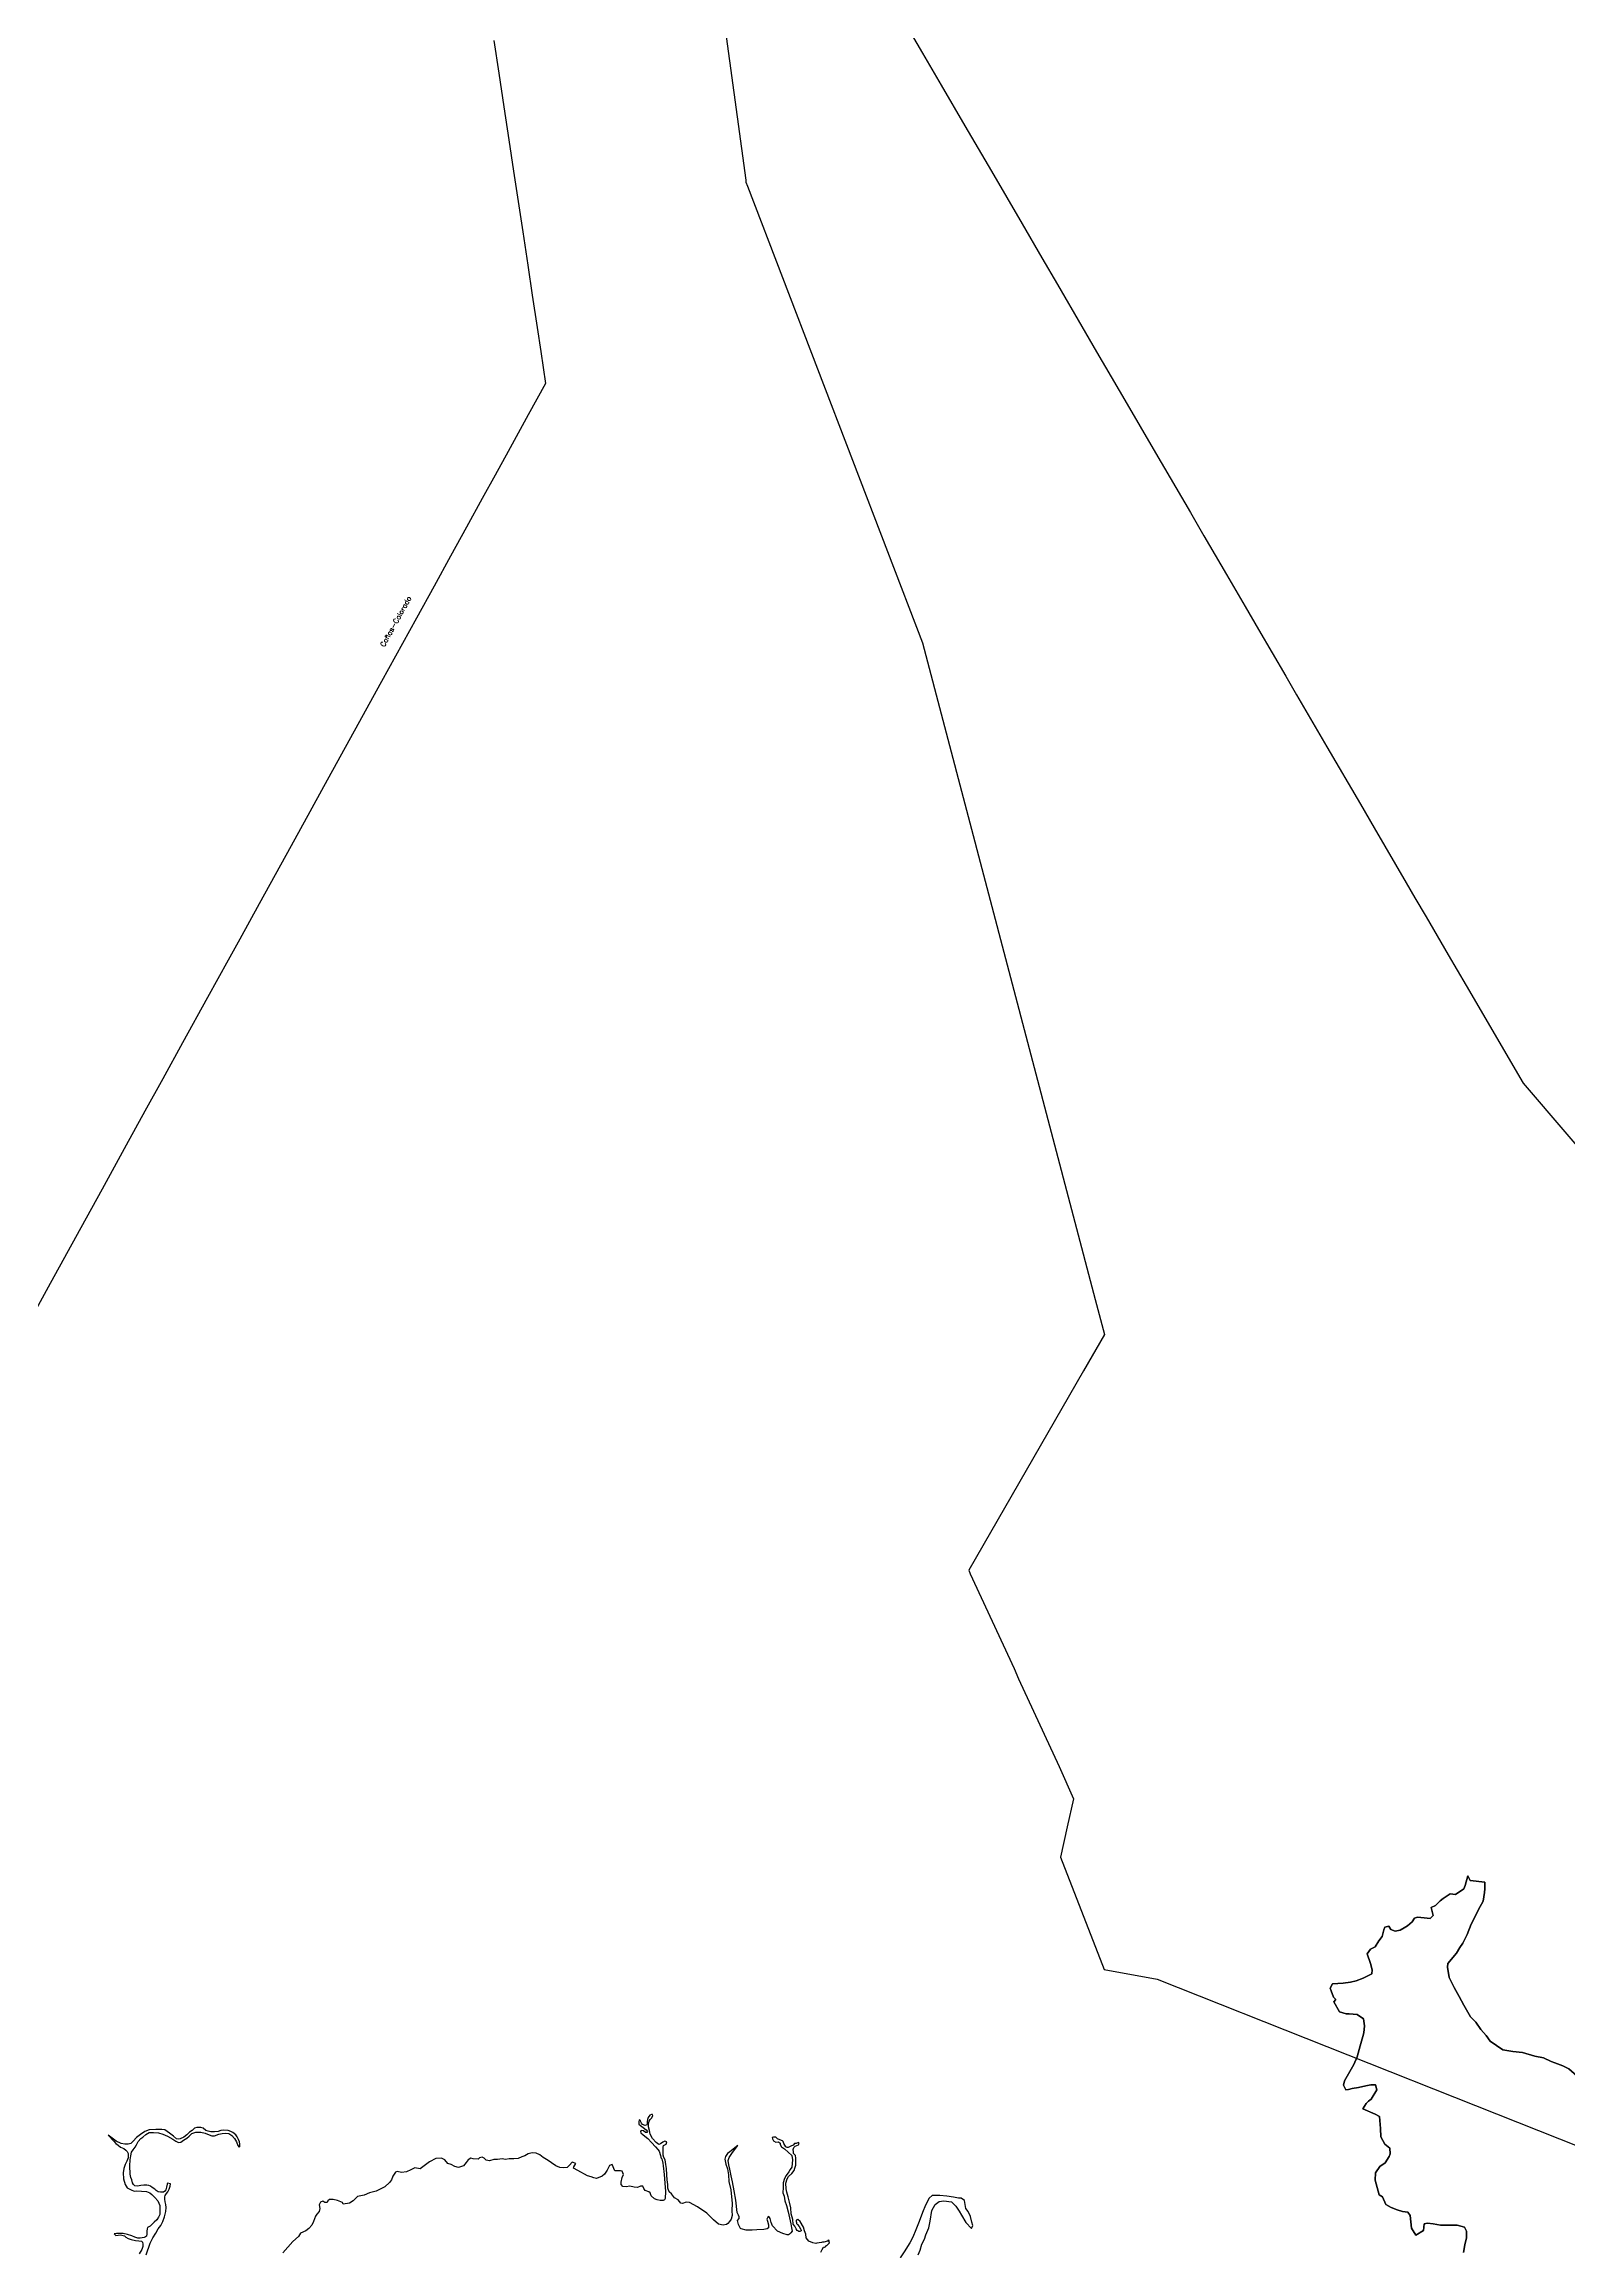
# Model space of a CAD drawing. Extents: x 283583 to 658922, y 889284 to 1241133.
# Drawn here: x 373470 to 388412, y 1124483 to 1146120 of the extents above; entities that cross this region are included whole.
import ezdxf
from ezdxf.enums import TextEntityAlignment as Align

# ---------------------------------------------------------------- set-up
doc = ezdxf.new("R2010")
doc.units = 0
doc.header["$MEASUREMENT"] = 0
for name, color, linetype in [('138 kV', 174, 'Continuous'), ('230 kV', 14, 'Continuous'), ('Circuito', 40, 'Continuous'), ('GUANACASTE', 7, 'Continuous'), ('PUNTARENAS', 7, 'Continuous')]:
    doc.layers.add(name, color=color, linetype=linetype)
doc.styles.add('COMPLEX', font='COMPLEX', dxfattribs={"height": 0.2})

msp = doc.modelspace()

# ---------------------------------------------------------------- linework, layer by layer
at = {"layer": '138 kV'}
msp.add_lwpolyline([(377878, 1146155), (377926, 1145836), (377976, 1145506), (378025, 1145182), (378071, 1144874), (378160, 1144280), (378209, 1143954), (378254, 1143660), (378301, 1143345), (378337, 1143109), (378384, 1142795), (378214, 1142487), (378017, 1142129), (377889, 1141896), (377763, 1141667), (377609, 1141387), (377452, 1141102), (377291, 1140809), (377118, 1140495), (376777, 1139875), (376509, 1139387), (376209, 1138843), (376074, 1138596), (375890, 1138263), (375578, 1137695), (375387, 1137348), (375274, 1137144), (375072, 1136776), (374827, 1136331), (374633, 1135978), (374458, 1135661), (374275, 1135329), (374039, 1134899), (373831, 1134520), (373530, 1133975), (373276, 1133513)], dxfattribs=at)
at = {"layer": '230 kV', "color": 16}
msp.add_lwpolyline([(379940, 1147752), (380347, 1144786), (380348, 1144767), (380363, 1144730), (382077, 1140252), (383770, 1133817), (383860, 1133474), (383654, 1133117), (382531, 1131165), (382546, 1131128), (382975, 1130200), (383020, 1130100), (383417, 1129239), (383557, 1128922), (383494, 1128647), (383431, 1128350), (383858, 1127249), (384376, 1127154), (389366, 1125175)], dxfattribs=at)
at = {"layer": '230 kV'}
msp.add_lwpolyline([(381857, 1146411), (382077, 1146032), (382261, 1145717), (382493, 1145320), (382753, 1144874), (383053, 1144359), (383248, 1144025), (383400, 1143764), (383640, 1143352), (383784, 1143105), (383926, 1142861), (384083, 1142591), (384210, 1142374), (384361, 1142116), (384703, 1141529), (384835, 1141303), (385057, 1140922), (385240, 1140608), (385371, 1140384), (385637, 1139927), (385744, 1139743), (385950, 1139389), (386041, 1139234), (386369, 1138671), (386505, 1138439), (386819, 1137900), (386904, 1137754), (387013, 1137567), (387230, 1137195), (387405, 1136894), (387963, 1135938), (388393, 1135437), (388829, 1134929)], dxfattribs=at)
at = {"layer": 'GUANACASTE', "color": 241, "ltscale": 0.8}
for points in [[(388566, 1126144), (388411, 1126277), (388354, 1126306), (388276, 1126336), (388240, 1126347), (388165, 1126383), (388079, 1126401), (387958, 1126435), (387863, 1126446), (387765, 1126463), (387642, 1126548), (387601, 1126604), (387549, 1126663), (387501, 1126733), (387449, 1126787), (387384, 1126900), (387336, 1126987), (387288, 1127075), (387238, 1127171), (387223, 1127273), (387227, 1127308), (387310, 1127410), (387342, 1127464), (387373, 1127509), (387416, 1127594), (387455, 1127695), (387496, 1127777), (387528, 1127837), (387571, 1127921), (387585, 1128005), (387588, 1128040), (387589, 1128106), (387444, 1128122), (387421, 1128168), (387395, 1128074), (387383, 1128040), (387300, 1127986), (387248, 1127993), (387180, 1127946), (387152, 1127923), (387106, 1127877), (387063, 1127857), (387082, 1127779), (387053, 1127750), (386995, 1127756), (386928, 1127762), (386899, 1127752), (386877, 1127718), (386832, 1127677), (386797, 1127658), (386759, 1127634), (386709, 1127625), (386666, 1127641), (386649, 1127676), (386609, 1127664), (386598, 1127638), (386581, 1127574), (386551, 1127531), (386513, 1127472), (386467, 1127448), (386434, 1127402), (386468, 1127308), (386483, 1127248), (386481, 1127209), (386395, 1127164), (386326, 1127138), (386273, 1127127), (386201, 1127116), (386096, 1127110), (386072, 1127068), (386083, 1127041), (386105, 1126978), (386127, 1126955), (386110, 1126933), (386165, 1126834), (386228, 1126814), (386260, 1126815), (386336, 1126809), (386400, 1126767), (386408, 1126697), (386404, 1126629), (386392, 1126592), (386366, 1126503), (386336, 1126395), (386306, 1126319), (386214, 1126159), (386204, 1126115), (386225, 1126072), (386251, 1126073), (386290, 1126083), (386350, 1126095), (386421, 1126111), (386471, 1126121), (386518, 1126118), (386529, 1126071), (386474, 1125980), (386449, 1125960), (386426, 1125937), (386394, 1125883), (386514, 1125833), (386556, 1125809), (386567, 1125690), (386570, 1125609), (386607, 1125539), (386656, 1125499), (386661, 1125442), (386650, 1125417), (386611, 1125356), (386560, 1125319), (386517, 1125257), (386515, 1125186), (386553, 1125040), (386586, 1125022), (386618, 1124946), (386669, 1124916), (386729, 1124893), (386783, 1124878), (386833, 1124871), (386857, 1124838), (386869, 1124715), (386913, 1124646), (386989, 1124691), (386994, 1124758), (387028, 1124764), (387082, 1124756), (387153, 1124744), (387244, 1124744), (387317, 1124743), (387388, 1124723), (387410, 1124686), (387409, 1124621), (387393, 1124553), (387381, 1124477)], [(381083, 1124481), (381094, 1124505), (381109, 1124528), (381117, 1124528), (381130, 1124534), (381134, 1124545), (381142, 1124549), (381165, 1124571), (381164, 1124580), (381164, 1124593), (381154, 1124596), (381146, 1124588), (381111, 1124578), (381099, 1124578), (381087, 1124574), (381043, 1124568), (381034, 1124565), (381003, 1124572), (380965, 1124587), (380937, 1124621), (380933, 1124657), (380922, 1124689), (380910, 1124725), (380880, 1124780), (380857, 1124799), (380848, 1124795), (380840, 1124793), (380840, 1124778), (380842, 1124774), (380842, 1124761), (380853, 1124750), (380870, 1124731), (380882, 1124708), (380889, 1124695), (380889, 1124689), (380876, 1124683), (380867, 1124683), (380857, 1124689), (380850, 1124693), (380840, 1124708), (380827, 1124736), (380810, 1124755), (380806, 1124801), (380791, 1124854), (380787, 1124915), (380775, 1124968), (380760, 1125021), (380747, 1125068), (380741, 1125100), (380739, 1125155), (380751, 1125197), (380766, 1125222), (380796, 1125252), (380821, 1125280), (380828, 1125303), (380836, 1125332), (380836, 1125400), (380832, 1125426), (380815, 1125445), (380813, 1125464), (380809, 1125485), (380817, 1125506), (380830, 1125517), (380864, 1125531), (380870, 1125546), (380862, 1125553), (380839, 1125544), (380822, 1125544), (380811, 1125529), (380788, 1125517), (380762, 1125506), (380750, 1125506), (380739, 1125512), (380720, 1125544), (380712, 1125565), (380705, 1125570), (380680, 1125580), (380657, 1125591), (380640, 1125606), (380618, 1125608), (380604, 1125602), (380608, 1125589), (380616, 1125570), (380640, 1125559), (380667, 1125561), (380682, 1125549), (380684, 1125534), (380695, 1125513), (380726, 1125493), (380760, 1125460), (380796, 1125426), (380805, 1125383), (380800, 1125347), (380796, 1125313), (380781, 1125290), (380768, 1125267), (380741, 1125231), (380724, 1125201), (380713, 1125159), (380713, 1125115), (380709, 1125062), (380722, 1125030), (380728, 1124983), (380745, 1124937), (380762, 1124875), (380776, 1124816), (380789, 1124757), (380795, 1124719), (380800, 1124685), (380789, 1124668), (380776, 1124655), (380766, 1124649), (380753, 1124649), (380709, 1124662), (380656, 1124687), (380607, 1124738), (380594, 1124770), (380586, 1124808), (380573, 1124829), (380561, 1124823), (380552, 1124804), (380558, 1124782), (380569, 1124748), (380567, 1124719), (380556, 1124708), (380524, 1124702), (380453, 1124700), (380408, 1124696), (380349, 1124696), (380302, 1124707), (380294, 1124710), (380273, 1124751), (380264, 1124791), (380281, 1124808), (380281, 1124827), (380275, 1124842), (380262, 1124869), (380250, 1124990), (380233, 1125081), (380216, 1125168), (380203, 1125227), (380191, 1125293), (380180, 1125337), (380174, 1125378), (380182, 1125407), (380216, 1125458), (380269, 1125526), (380189, 1125462), (380167, 1125445), (380146, 1125416), (380142, 1125390), (380150, 1125342), (380167, 1125297), (380176, 1125238), (380180, 1125172), (380199, 1125092), (380207, 1125022), (380211, 1124960), (380209, 1124886), (380213, 1124840), (380203, 1124802), (380186, 1124781), (380169, 1124762), (380156, 1124751), (380154, 1124751), (380124, 1124743), (380080, 1124753), (380031, 1124796), (379964, 1124861), (379873, 1124925), (379794, 1124967), (379763, 1124969), (379727, 1124957), (379708, 1124961), (379684, 1124993), (379649, 1125012), (379638, 1125025), (379617, 1125051), (379596, 1125072), (379583, 1125106), (379581, 1125142), (379577, 1125188), (379573, 1125239), (379569, 1125301), (379562, 1125339), (379556, 1125383), (379544, 1125406), (379537, 1125429), (379536, 1125450), (379536, 1125480), (379535, 1125510), (379540, 1125526), (379567, 1125538), (379573, 1125561), (379554, 1125567), (379533, 1125559), (379510, 1125542), (379495, 1125534), (379469, 1125555), (379431, 1125595), (379410, 1125635), (379402, 1125673), (379393, 1125707), (379393, 1125735), (379398, 1125762), (379408, 1125779), (379423, 1125794), (379436, 1125815), (379432, 1125830), (379421, 1125830), (379406, 1125822), (379391, 1125798), (379383, 1125781), (379379, 1125760), (379381, 1125737), (379374, 1125724), (379360, 1125720), (379334, 1125731), (379324, 1125745), (379317, 1125758), (379315, 1125771), (379302, 1125775), (379298, 1125756), (379298, 1125735), (379313, 1125720), (379340, 1125703), (379370, 1125680), (379383, 1125661), (379376, 1125652), (379362, 1125652), (379343, 1125669), (379321, 1125671), (379315, 1125661), (379317, 1125648), (379340, 1125631), (379387, 1125595), (379423, 1125555), (379462, 1125513), (379483, 1125486), (379497, 1125468), (379510, 1125426), (379515, 1125412), (379516, 1125402), (379522, 1125394), (379532, 1125351), (379537, 1125326), (379545, 1125241), (379552, 1125157), (379558, 1125074), (379556, 1125006), (379551, 1124991), (379537, 1124987), (379507, 1124985), (379477, 1124992), (379452, 1125002), (379420, 1125032), (379410, 1125060), (379397, 1125072), (379359, 1125085), (379346, 1125104), (379336, 1125125), (379314, 1125127), (379285, 1125115), (379253, 1125117), (379211, 1125127), (379173, 1125119), (379141, 1125123), (379126, 1125142), (379124, 1125166), (379135, 1125210), (379147, 1125240), (379135, 1125274), (379118, 1125276), (379063, 1125278), (379035, 1125339), (379010, 1125329), (378989, 1125282), (378963, 1125244), (378938, 1125225), (378883, 1125202), (378857, 1125208), (378832, 1125219), (378794, 1125227), (378699, 1125280), (378658, 1125304), (378661, 1125316), (378682, 1125348), (378644, 1125361), (378619, 1125331), (378597, 1125310), (378559, 1125306), (378523, 1125310), (378483, 1125327), (378443, 1125355), (378411, 1125378), (378362, 1125406), (378328, 1125433), (378292, 1125450), (378254, 1125452), (378212, 1125442), (378180, 1125425), (378150, 1125414), (378114, 1125399), (378072, 1125395), (378028, 1125393), (377992, 1125389), (377958, 1125393), (377913, 1125389), (377877, 1125387), (377835, 1125376), (377803, 1125381), (377782, 1125402), (377761, 1125410), (377738, 1125404), (377723, 1125391), (377676, 1125394), (377651, 1125400), (377625, 1125383), (377606, 1125358), (377579, 1125326), (377532, 1125311), (377494, 1125318), (377458, 1125339), (377426, 1125349), (377397, 1125385), (377363, 1125400), (377308, 1125396), (377247, 1125364), (377155, 1125297), (377102, 1125305), (377062, 1125288), (377020, 1125267), (376973, 1125261), (376931, 1125269), (376912, 1125263), (376888, 1125226), (376874, 1125189), (376855, 1125164), (376809, 1125120), (376725, 1125077), (376658, 1125060), (376607, 1125038), (376540, 1125025), (376499, 1124984), (376461, 1124959), (376399, 1124950), (376395, 1124967), (376376, 1124974), (376344, 1124986), (376302, 1124995), (376268, 1124997), (376249, 1124984), (376243, 1124965), (376222, 1124967), (376200, 1124978), (376179, 1124969), (376166, 1124942), (376171, 1124906), (376166, 1124878), (376141, 1124851), (376130, 1124834), (376111, 1124781), (376092, 1124745), (376063, 1124711), (376033, 1124690), (375982, 1124665), (375963, 1124633), (375906, 1124584), (375808, 1124472)], [(374470, 1124454), (374509, 1124568), (374536, 1124621), (374565, 1124666), (374587, 1124707), (374612, 1124741), (374634, 1124779), (374648, 1124826), (374664, 1124878), (374666, 1124916), (374661, 1124948), (374657, 1124973), (374652, 1124999), (374652, 1125022), (374657, 1125036), (374670, 1125056), (374683, 1125072), (374694, 1125096), (374704, 1125125), (374707, 1125150), (374679, 1125156), (374676, 1125146), (374670, 1125117), (374663, 1125092), (374654, 1125076), (374639, 1125067), (374611, 1125069), (374587, 1125072), (374567, 1125085), (374555, 1125096), (374528, 1125112), (374512, 1125127), (374497, 1125134), (374477, 1125136), (374447, 1125136), (374418, 1125132), (374386, 1125125), (374359, 1125129), (374346, 1125143), (374335, 1125159), (374328, 1125188), (374319, 1125210), (374314, 1125245), (374310, 1125326), (374314, 1125383), (374319, 1125425), (374327, 1125461), (374343, 1125484), (374363, 1125508), (374375, 1125531), (374382, 1125544), (374390, 1125565), (374417, 1125592), (374438, 1125606), (374465, 1125632), (374500, 1125651), (374543, 1125651), (374591, 1125650), (374633, 1125635), (374678, 1125615), (374730, 1125586), (374759, 1125567), (374786, 1125554), (374809, 1125559), (374836, 1125576), (374870, 1125597), (374890, 1125615), (374919, 1125642), (374955, 1125656), (375007, 1125656), (375049, 1125647), (375087, 1125631), (375114, 1125620), (375139, 1125620), (375182, 1125635), (375214, 1125642), (375250, 1125645), (375279, 1125642), (375310, 1125624), (375335, 1125595), (375355, 1125561), (375369, 1125526), (375382, 1125508), (375389, 1125516), (375387, 1125537), (375384, 1125561), (375375, 1125584), (375362, 1125609), (375349, 1125629), (375319, 1125652), (375299, 1125663), (375272, 1125672), (375229, 1125676), (375202, 1125672), (375177, 1125662), (375141, 1125658), (375103, 1125658), (375078, 1125665), (375054, 1125673), (375029, 1125694), (375004, 1125701), (374968, 1125701), (374944, 1125694), (374921, 1125673), (374896, 1125656), (374870, 1125629), (374840, 1125608), (374804, 1125590), (374782, 1125586), (374768, 1125589), (374737, 1125618), (374698, 1125645), (374653, 1125677), (374624, 1125683), (374563, 1125681), (374498, 1125678), (374456, 1125661), (374413, 1125633), (374375, 1125604), (374343, 1125566), (374318, 1125546), (374292, 1125537), (374260, 1125537), (374224, 1125546), (374177, 1125568), (374098, 1125626), (374152, 1125568), (374172, 1125546), (374195, 1125528), (374219, 1125509), (374251, 1125494), (374271, 1125480), (374283, 1125467), (374294, 1125446), (374292, 1125403), (374281, 1125371), (374265, 1125340), (374251, 1125301), (374245, 1125256), (374249, 1125198), (374263, 1125144), (374285, 1125110), (374324, 1125090), (374353, 1125079), (374378, 1125082), (374423, 1125078), (374474, 1125073), (374506, 1125062), (374524, 1125046), (374555, 1125015), (374584, 1124982), (374603, 1124936), (374605, 1124882), (374603, 1124849), (374591, 1124822), (374574, 1124795), (374549, 1124774), (374508, 1124734), (374484, 1124720), (374479, 1124707), (374475, 1124685), (374475, 1124660), (374473, 1124635), (374464, 1124630), (374450, 1124624), (374412, 1124617), (374387, 1124617), (374358, 1124626), (374329, 1124639), (374288, 1124653), (374243, 1124662), (374180, 1124662), (374155, 1124659), (374173, 1124643), (374218, 1124648), (374259, 1124639), (374272, 1124626), (374295, 1124614), (374324, 1124605), (374365, 1124594), (374398, 1124590), (374423, 1124587), (374434, 1124576), (374437, 1124558), (374436, 1124534), (374429, 1124505), (374400, 1124463)], [(382035, 1124452), (382056, 1124500), (382072, 1124558), (382096, 1124608), (382112, 1124651), (382141, 1124717), (382154, 1124783), (382170, 1124889), (382202, 1124947), (382241, 1124976), (382286, 1124984), (382361, 1124973), (382403, 1124931), (382437, 1124883), (382461, 1124841), (382501, 1124769), (382559, 1124712), (382570, 1124741), (382561, 1124772), (382548, 1124828), (382525, 1124878), (382503, 1124907), (382488, 1124986), (382456, 1125008), (382432, 1125008), (382382, 1125018), (382316, 1125029), (382247, 1125034), (382173, 1125034), (382144, 1125008), (382107, 1124939), (382077, 1124868), (382045, 1124780), (382011, 1124698), (381984, 1124627), (381953, 1124572), (381897, 1124484), (381860, 1124423)]]:
    msp.add_lwpolyline(points, dxfattribs=at)
at = {"layer": 'PUNTARENAS', "color": 241}
msp.add_lwpolyline([(387381, 1124477), (387393, 1124553), (387409, 1124621), (387410, 1124686), (387388, 1124723), (387317, 1124743), (387244, 1124744), (387153, 1124744), (387082, 1124756), (387028, 1124764), (386994, 1124758), (386989, 1124691), (386913, 1124646), (386869, 1124715), (386857, 1124838), (386833, 1124871), (386783, 1124878), (386729, 1124893), (386669, 1124916), (386618, 1124946), (386586, 1125022), (386553, 1125040), (386515, 1125186), (386517, 1125257), (386560, 1125319), (386611, 1125356), (386650, 1125417), (386661, 1125442), (386656, 1125499), (386607, 1125539), (386570, 1125609), (386567, 1125690), (386556, 1125809), (386514, 1125833), (386394, 1125883), (386426, 1125937), (386449, 1125960), (386474, 1125980), (386529, 1126071), (386518, 1126118), (386471, 1126121), (386421, 1126111), (386350, 1126095), (386290, 1126083), (386251, 1126073), (386225, 1126072), (386204, 1126115), (386214, 1126159), (386306, 1126319), (386336, 1126395), (386366, 1126503), (386392, 1126592), (386404, 1126629), (386408, 1126697), (386400, 1126767), (386336, 1126809), (386260, 1126815), (386228, 1126814), (386165, 1126834), (386110, 1126933), (386127, 1126955), (386105, 1126978), (386083, 1127041), (386072, 1127068), (386096, 1127110), (386201, 1127116), (386273, 1127127), (386326, 1127138), (386395, 1127164), (386481, 1127209), (386483, 1127248), (386468, 1127308), (386434, 1127402), (386467, 1127448), (386513, 1127472), (386551, 1127531), (386581, 1127574), (386598, 1127638), (386609, 1127664), (386649, 1127676), (386666, 1127641), (386709, 1127625), (386759, 1127634), (386797, 1127658), (386832, 1127677), (386877, 1127718), (386899, 1127752), (386928, 1127762), (386995, 1127756), (387053, 1127750), (387082, 1127779), (387063, 1127857), (387106, 1127877), (387152, 1127923), (387180, 1127946), (387248, 1127993), (387300, 1127986), (387383, 1128040), (387395, 1128074), (387421, 1128168), (387444, 1128122), (387589, 1128106), (387588, 1128040), (387585, 1128005), (387571, 1127921), (387528, 1127837), (387496, 1127777), (387455, 1127695), (387416, 1127594), (387373, 1127509), (387342, 1127464), (387310, 1127410), (387227, 1127308), (387223, 1127273), (387238, 1127171), (387288, 1127075), (387336, 1126987), (387384, 1126900), (387449, 1126787), (387501, 1126733), (387549, 1126663), (387601, 1126604), (387642, 1126548), (387765, 1126463), (387863, 1126446), (387958, 1126435), (388079, 1126401), (388165, 1126383), (388240, 1126347), (388276, 1126336), (388354, 1126306), (388411, 1126277), (388566, 1126144)], dxfattribs=at)

# ---------------------------------------------------------------- texts
at = {"layer": 'Circuito', "style": 'COMPLEX'}
msp.add_text('Cañas-Colorado', height=50, rotation=61.161, dxfattribs=at).set_placement((376937, 1140450), align=Align.CENTER)

doc.saveas('drawing.dxf')
